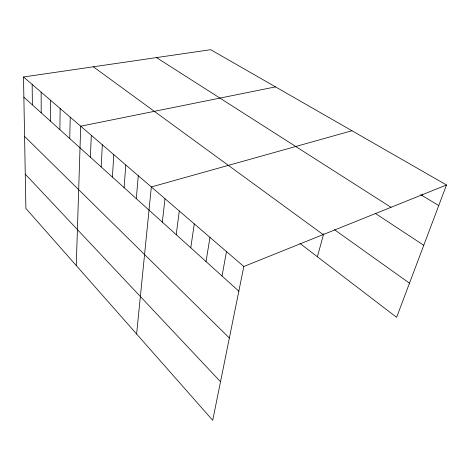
<?xml version="1.0" encoding="UTF-8"?>
<svg xmlns="http://www.w3.org/2000/svg" width="470" height="470" viewBox="0 0 470 470"><rect width="100%" height="100%" fill="white"/><g stroke="black" fill="none" stroke-linecap="round" stroke-linejoin="round"><path stroke-width="0.7" d="M50.361 121.084L50.466 100.175M59.872 129.661L60.154 108.511M69.748 138.579L70.23 117.177M76.258 265.556L80.711 126.195L275.508 86.885M90.387 157.209L91.303 135.307M101.173 166.938L102.325 144.789M112.4 177.072L113.811 154.665M124.098 187.63L125.784 164.97M136.294 198.634L138.286 175.721M136.611 334L151.34 186.954L351.954 130.742M162.32 222.122L164.993 198.698M176.221 234.671L179.287 210.995M190.779 247.808L194.263 223.879M206.03 261.573L209.972 237.391M222.028 276.013L226.47 251.585M446.5 184.986L243.818 266.508L212.716 420.309L25.885 208.427L23.5 76.98L210.683 49.691L446.5 184.986L396.61 317.332L299.901 243.384M317.391 256.755L323.713 233.708M421.937 195.438L422.424 194.081M420.691 194.692L438.745 205.56M156.487 57.593L391.005 207.311M375.348 213.433L423.77 245.293M334.481 229.695L409.482 283.187M93.348 66.799L323.172 234.595M23.5 76.98L243.818 266.508M23.864 97.173L238.831 291.177M24.581 136.423L229.36 338.012M25.262 174.164L220.518 381.716M32.16 84.424L32.377 104.851M41.137 92.155L41.207 112.818"/></g></svg>
